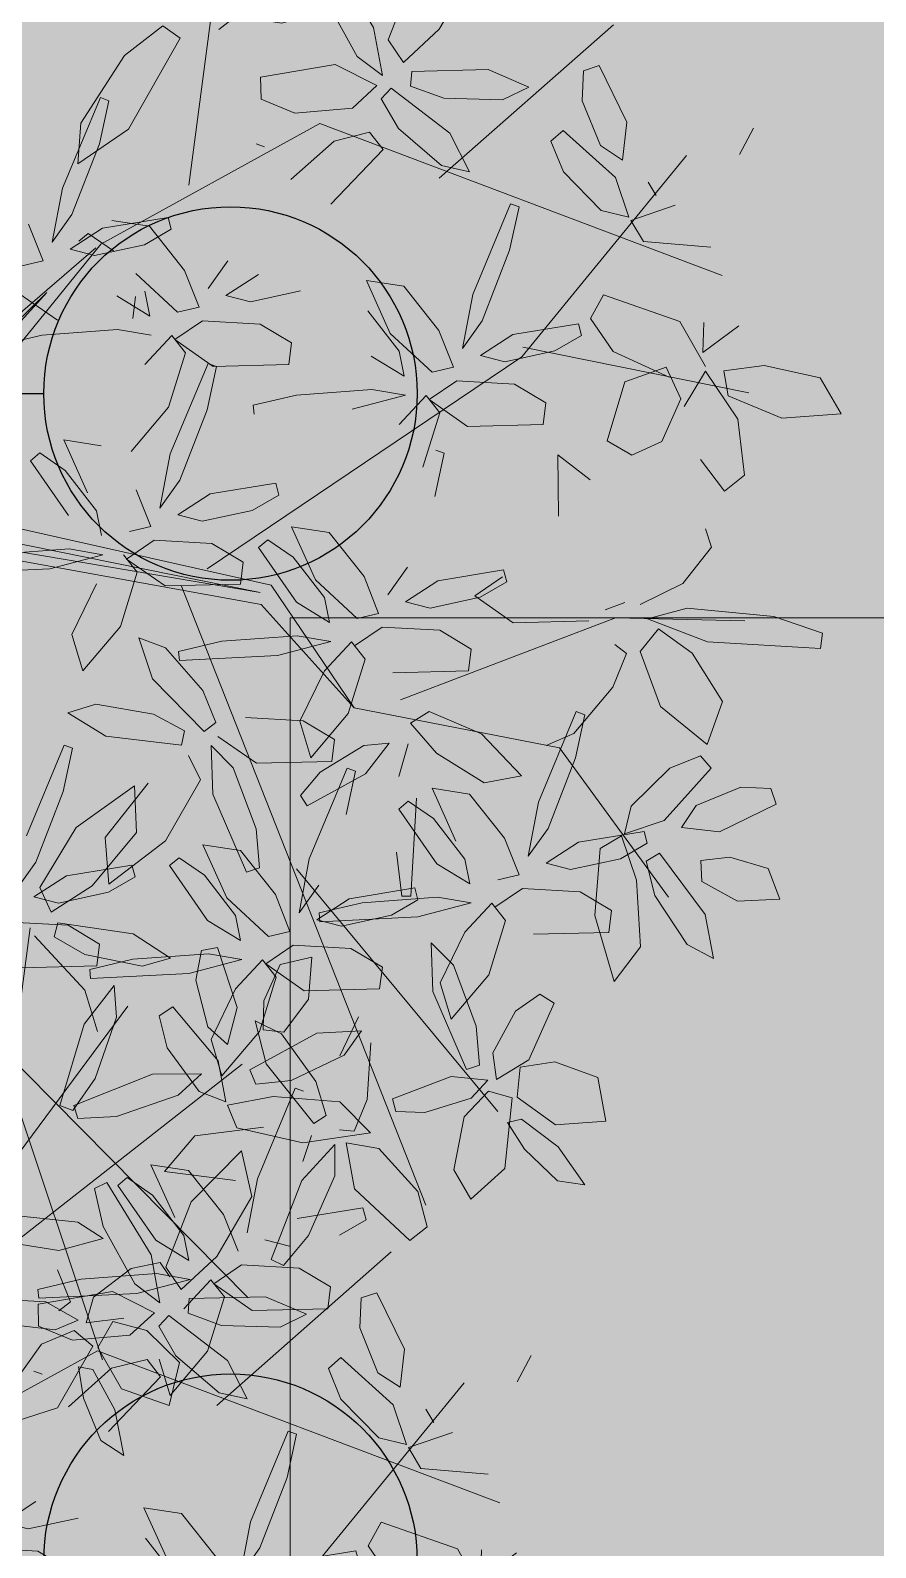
# Model space of a CAD drawing. Header units: metres. Extents: x 349703 to 349913, y 9282546 to 9282694.
# Drawn here: x 349718.624 to 349719.62, y 9282659.993 to 9282661.78 of the extents above; entities that cross this region are included whole.
import ezdxf

# ---------------------------------------------------------------- set-up
doc = ezdxf.new("R2010")
doc.units = ezdxf.units.M
doc.header["$LTSCALE"] = 0.25
for name, color, linetype, lineweight in [('AREA-VERDE', 3, 'CONTINUOUS', 9), ('ARQ-FONDO', 253, 'CONTINUOUS', 9), ('LLORAD-SIMB', 1, 'CONTINUOUS', 25)]:
    doc.layers.add(name, color=color, linetype=linetype, lineweight=lineweight)

# ---------------------------------------------------------------- blocks, each defined once
blk = doc.blocks.new('ARR2')
at = {"layer": 'ARQ-FONDO', "lineweight": 5}
for p, q in [((2741.706, 1215.8322), (2741.805, 1215.9032)), ((2741.805, 1215.9032), (2741.8089, 1215.8235)), ((2741.644, 1215.7301), (2741.706, 1215.8322)), ((2741.8089, 1215.8235), (2741.7329, 1215.7331)), ((2741.7329, 1215.7331), (2741.6633, 1215.6879)), ((2741.6633, 1215.6879), (2741.644, 1215.7301)), ((2741.5187, 1214.8365), (2741.6275, 1215.6613)), ((2741.6744, 1215.6702), (2741.6684, 1215.6459)), ((2741.8031, 1215.6512), (2741.6744, 1215.6702)), ((2741.7204, 1215.5555), (2741.635, 1215.648)), ((2741.6684, 1215.6459), (2741.7206, 1215.6158)), ((2741.8666, 1215.6098), (2741.8031, 1215.6512)), ((2741.9465, 1215.6279), (2741.9192, 1215.6226)), ((2741.9801, 1215.5259), (2741.9465, 1215.6279)), ((2741.7206, 1215.6158), (2741.8185, 1215.596)), ((2741.8185, 1215.596), (2741.8666, 1215.6098)), ((2741.9192, 1215.6226), (2741.9098, 1215.5724)), ((2742.1076, 1215.6116), (2742.0536, 1215.5992)), ((2742.1014, 1215.5397), (2742.1076, 1215.6116)), ((2742.0536, 1215.5992), (2742.0253, 1215.5373)), ((2741.7421, 1215.4851), (2741.7204, 1215.5555)), ((2741.9098, 1215.5724), (2741.9299, 1215.4927)), ((2741.5662, 1215.2212), (2741.7939, 1215.5281)), ((2741.8706, 1215.5269), (2741.8474, 1215.5116)), ((2741.9477, 1215.4352), (2741.8706, 1215.5269)), ((2741.9639, 1215.4629), (2741.9801, 1215.5259)), ((2742.0253, 1215.5373), (2742.0242, 1215.4876)), ((2742.0597, 1215.4839), (2742.1014, 1215.5397)), ((2741.8474, 1215.5116), (2741.8611, 1215.4569)), ((2741.9299, 1215.4927), (2741.9639, 1215.4629)), ((2742.1159, 1215.4822), (2742.0017, 1215.4196)), ((2742.0242, 1215.4876), (2742.0597, 1215.4839)), ((2742.1921, 1215.4858), (2742.1159, 1215.4822)), ((2742.1624, 1215.4446), (2742.1921, 1215.4858)), ((2741.8611, 1215.4569), (2741.9156, 1215.3829)), ((2741.5703, 1215.1013), (2741.9884, 1215.4291)), ((2741.9608, 1215.3649), (2741.9477, 1215.4352)), ((2742.0722, 1215.4015), (2742.1624, 1215.4446)), ((2742.0017, 1215.4196), (2742.012, 1215.3953)), ((2742.012, 1215.3953), (2742.0722, 1215.4015)), ((2741.9156, 1215.3829), (2741.9608, 1215.3649)), ((2742.0417, 1215.3743), (2741.9636, 1215.3592)), ((2742.1552, 1215.365), (2742.0417, 1215.3743)), ((2741.9636, 1215.3592), (2741.9797, 1215.3208)), ((2742.2075, 1215.3125), (2742.1552, 1215.365)), ((2741.9797, 1215.3208), (2742.0919, 1215.2954)), ((2742.0919, 1215.2954), (2742.2075, 1215.3125)), ((2741.902, 1215.195), (2741.9874, 1215.2819)), ((2741.9874, 1215.2819), (2742.0049, 1215.204)), ((2741.7583, 1215.2279), (2741.7373, 1215.2173)), ((2741.7373, 1215.2173), (2741.7521, 1215.1527)), ((2741.8337, 1215.1046), (2741.7583, 1215.2279)), ((2741.8584, 1215.0838), (2741.902, 1215.195)), ((2742.0049, 1215.204), (2741.9455, 1215.1019)), ((2741.6063, 1215.1709), (2741.7088, 1215.1601)), ((2741.7088, 1215.1601), (2741.7519, 1215.1323)), ((2741.7521, 1215.1527), (2741.8057, 1215.0554)), ((2741.6766, 1215.1121), (2741.544, 1215.1331)), ((2741.7519, 1215.1323), (2741.6766, 1215.1121)), ((2741.4748, 1215.1076), (2741.4091, 1215.057)), ((2741.4162, 1214.9316), (2741.5043, 1215.0867)), ((2741.5043, 1215.0867), (2741.4748, 1215.1076)), ((2741.8486, 1215.0229), (2741.8337, 1215.1046)), ((2741.9455, 1215.1019), (2741.8846, 1215.0455)), ((2741.9454, 1214.8481), (2742.2422, 1215.1094)), ((2741.8846, 1215.0455), (2741.8584, 1215.0838)), ((2741.4091, 1215.057), (2741.3349, 1214.9418)), ((2741.768, 1215.0419), (2741.641, 1215.0204)), ((2741.8393, 1215.006), (2741.768, 1215.0419)), ((2741.8057, 1215.0554), (2741.8486, 1215.0229)), ((2742.0286, 1215.0333), (2741.8986, 1215.03)), ((2742.0983, 1215.0034), (2742.0286, 1215.0333)), ((2742.2178, 1215.04), (2742.1915, 1215.0311)), ((2742.2652, 1214.9437), (2742.2178, 1215.04)), ((2741.641, 1215.0204), (2741.6419, 1214.9829)), ((2741.8986, 1215.03), (2741.8968, 1215.005)), ((2742.1915, 1215.0311), (2742.1891, 1214.98)), ((2741.3037, 1214.8311), (2741.3682, 1214.9854)), ((2741.3682, 1214.9854), (2741.3825, 1214.9802)), ((2741.6419, 1214.9829), (2741.6994, 1214.959)), ((2741.7975, 1214.9675), (2741.8393, 1215.006)), ((2741.8636, 1215.0014), (2741.8465, 1214.9832)), ((2741.8465, 1214.9832), (2741.8759, 1214.9326)), ((2741.9635, 1214.9248), (2741.8636, 1215.0014)), ((2741.8968, 1215.005), (2741.9534, 1214.9843)), ((2741.9534, 1214.9843), (2742.0533, 1214.9815)), ((2742.0533, 1214.9815), (2742.0983, 1215.0034)), ((2741.3825, 1214.9802), (2741.3665, 1214.9065)), ((2741.6994, 1214.959), (2741.7975, 1214.9675)), ((2742.1891, 1214.98), (2742.22, 1214.9038)), ((2741.3349, 1214.9418), (2741.3299, 1214.8724)), ((2741.3299, 1214.8724), (2741.4162, 1214.9316)), ((2741.3693, 1214.7358), (2741.7422, 1214.9411)), ((2741.7422, 1214.9411), (2742.4277, 1214.6823)), ((2741.8759, 1214.9326), (2741.9493, 1214.8697)), ((2742.1566, 1214.9296), (2742.1357, 1214.9112)), ((2742.2457, 1214.8494), (2742.1566, 1214.9296)), ((2742.2579, 1214.879), (2742.2652, 1214.9437)), ((2742.457, 1214.8885), (2742.4807, 1214.9334)), ((2741.3665, 1214.9065), (2741.3199, 1214.7864)), ((2741.6338, 1214.9067), (2741.6481, 1214.9014)), ((2741.7663, 1214.9113), (2741.6928, 1214.8459)), ((2741.8267, 1214.9266), (2741.7663, 1214.9113)), ((2741.8498, 1214.897), (2741.8267, 1214.9266)), ((2741.997, 1214.8592), (2741.9635, 1214.9248)), ((2742.1357, 1214.9112), (2742.1569, 1214.8589)), ((2742.22, 1214.9038), (2742.2579, 1214.879)), ((2741.7609, 1214.8039), (2741.8498, 1214.897)), ((2742.0863, 1214.5442), (2742.3668, 1214.8866)), ((2741.9493, 1214.8697), (2741.997, 1214.8592)), ((2742.1569, 1214.8589), (2742.2212, 1214.7932)), ((2741.2863, 1214.739), (2741.3037, 1214.8311)), ((2742.2684, 1214.7816), (2742.2457, 1214.8494)), ((2742.3013, 1214.8415), (2742.3149, 1214.8188)), ((2742.0026, 1214.6501), (2742.0671, 1214.8044)), ((2742.0671, 1214.8044), (2742.0814, 1214.7992)), ((2742.3472, 1214.8022), (2742.272, 1214.7764)), ((2741.3199, 1214.7864), (2741.2863, 1214.739)), ((2741.3718, 1214.7631), (2741.4836, 1214.7814)), ((2741.388, 1214.7761), (2741.4519, 1214.7663)), ((2741.4836, 1214.7814), (2741.4889, 1214.7612)), ((2742.0814, 1214.7992), (2742.0654, 1214.7255)), ((2742.2212, 1214.7932), (2742.2684, 1214.7816)), ((2742.272, 1214.7764), (2742.2932, 1214.7405)), ((2741.246, 1214.7701), (2741.2708, 1214.7075)), ((2741.3166, 1214.7272), (2741.3718, 1214.7631)), ((2741.3315, 1214.7407), (2741.3475, 1214.7541)), ((2741.3475, 1214.7541), (2741.3907, 1214.7245)), ((2741.4889, 1214.7612), (2741.4436, 1214.735)), ((2741.4519, 1214.7663), (2741.5116, 1214.6913)), ((2740.9352, 1214.3642), (2741.3605, 1214.7299)), ((2741.0145, 1214.2999), (2741.3693, 1214.7358)), ((2741.3584, 1214.7165), (2741.3166, 1214.7272)), ((2741.4436, 1214.735), (2741.3584, 1214.7165)), ((2742.0654, 1214.7255), (2742.0188, 1214.6054)), ((2742.2932, 1214.7405), (2742.4079, 1214.731)), ((2741.2708, 1214.7075), (2741.2343, 1214.699)), ((2741.5855, 1214.7076), (2741.552, 1214.6603)), ((2741.4999, 1214.6202), (2741.4287, 1214.686)), ((2741.5116, 1214.6913), (2741.5364, 1214.6287)), ((2741.5822, 1214.6484), (2741.6374, 1214.6843)), ((2741.8213, 1214.6739), (2741.8852, 1214.6641)), ((2741.862, 1214.5838), (2741.8213, 1214.6739)), ((2741.2773, 1214.6535), (2740.9696, 1214.317)), ((2740.9715, 1214.3555), (2741.2773, 1214.6535)), ((2741.2296, 1214.6521), (2741.295, 1214.6064)), ((2741.4523, 1214.6132), (2741.3962, 1214.6476)), ((2741.4237, 1214.6095), (2741.4282, 1214.6467)), ((2741.444, 1214.6556), (2741.4523, 1214.6132)), ((2741.6241, 1214.6378), (2741.5822, 1214.6484)), ((2741.7092, 1214.6562), (2741.6241, 1214.6378)), ((2741.8852, 1214.6641), (2741.9449, 1214.5891)), ((2741.9852, 1214.558), (2742.0026, 1214.6501)), ((2742.2254, 1214.6493), (2742.2034, 1214.6091)), ((2742.3553, 1214.6039), (2742.2254, 1214.6493)), ((2741.5364, 1214.6287), (2741.4999, 1214.6202)), ((2741.8239, 1214.6223), (2741.8772, 1214.5534)), ((2741.5421, 1214.6055), (2741.4952, 1214.5734)), ((2741.6404, 1214.5999), (2741.5421, 1214.6055)), ((2741.6938, 1214.568), (2741.6404, 1214.5999)), ((2742.0188, 1214.6054), (2741.9852, 1214.558)), ((2742.0707, 1214.5821), (2742.1825, 1214.6004)), ((2742.1825, 1214.6004), (2742.1877, 1214.5802)), ((2742.2034, 1214.6091), (2742.2417, 1214.5529)), ((2742.3991, 1214.5276), (2742.3553, 1214.6039)), ((2742.3961, 1214.6022), (2742.3945, 1214.5515)), ((2742.3945, 1214.5515), (2742.4557, 1214.597)), ((2741.1956, 1214.5639), (2741.269, 1214.5811)), ((2741.269, 1214.5811), (2741.3974, 1214.5907)), ((2741.3974, 1214.5907), (2741.4546, 1214.5808)), ((2741.444, 1214.531), (2741.4898, 1214.5803)), ((2741.4898, 1214.5803), (2741.5132, 1214.551)), ((2741.4952, 1214.5734), (2741.5606, 1214.5276)), ((2741.6893, 1214.5307), (2741.6938, 1214.568)), ((2741.9332, 1214.518), (2741.862, 1214.5838)), ((2741.9449, 1214.5891), (2741.9697, 1214.5265)), ((2742.0155, 1214.5462), (2742.0707, 1214.5821)), ((2742.1877, 1214.5802), (2742.1424, 1214.554)), ((2741.5132, 1214.551), (2741.4844, 1214.4585)), ((2741.5502, 1214.183), (2742.0863, 1214.5442)), ((2741.8856, 1214.511), (2741.8295, 1214.5454)), ((2741.8772, 1214.5534), (2741.8856, 1214.511)), ((2742.0573, 1214.5355), (2742.0155, 1214.5462)), ((2742.1424, 1214.554), (2742.0573, 1214.5355)), ((2742.088, 1214.5607), (2742.4728, 1214.4827)), ((2742.2417, 1214.5529), (2742.3371, 1214.5093)), ((2741.4872, 1214.3786), (2741.5517, 1214.5329)), ((2741.566, 1214.5277), (2741.55, 1214.454)), ((2741.5517, 1214.5329), (2741.566, 1214.5277)), ((2741.5606, 1214.5276), (2741.6893, 1214.5307)), ((2741.9697, 1214.5265), (2741.9332, 1214.518)), ((2742.3322, 1214.5263), (2742.2618, 1214.5016)), ((2742.3572, 1214.4723), (2742.3322, 1214.5263)), ((2742.3988, 1214.5195), (2742.3627, 1214.4594)), ((2742.4542, 1214.4377), (2742.3988, 1214.5195)), ((2742.4991, 1214.5291), (2742.4303, 1214.5202)), ((2742.4303, 1214.5202), (2742.4377, 1214.4774)), ((2742.5941, 1214.5084), (2742.4991, 1214.5291)), ((2741.9754, 1214.5032), (2741.9284, 1214.4711)), ((2742.0736, 1214.4977), (2741.9754, 1214.5032)), ((2742.1271, 1214.4658), (2742.0736, 1214.4977)), ((2742.2618, 1214.5016), (2742.2315, 1214.4009)), ((2742.6301, 1214.4471), (2742.5941, 1214.5084)), ((2741.6288, 1214.4617), (2741.7022, 1214.4789)), ((2741.7022, 1214.4789), (2741.8307, 1214.4885)), ((2741.8879, 1214.4786), (2741.7973, 1214.4547)), ((2741.8307, 1214.4885), (2741.8879, 1214.4786)), ((2741.8772, 1214.4288), (2741.9231, 1214.4781)), ((2741.9231, 1214.4781), (2741.9465, 1214.4488)), ((2741.9284, 1214.4711), (2741.9939, 1214.4254)), ((2742.1226, 1214.4285), (2742.1271, 1214.4658)), ((2742.3248, 1214.3999), (2742.3572, 1214.4723)), ((2742.4377, 1214.4774), (2742.529, 1214.4396)), ((2741.4844, 1214.4585), (2741.4206, 1214.383)), ((2741.55, 1214.454), (2741.5034, 1214.3339)), ((2741.6303, 1214.4465), (2741.6288, 1214.4617)), ((2741.9465, 1214.4488), (2741.9177, 1214.3562)), ((2742.529, 1214.4396), (2742.6301, 1214.4471)), ((2741.9939, 1214.4254), (2742.1226, 1214.4285)), ((2742.4652, 1214.3423), (2742.4542, 1214.4377)), ((2741.3059, 1214.4024), (2741.3698, 1214.3926)), ((2741.3465, 1214.3123), (2741.3059, 1214.4024)), ((2742.2315, 1214.4009), (2742.2736, 1214.3766)), ((2742.2736, 1214.3766), (2742.3248, 1214.3999)), ((2741.2494, 1214.3669), (2741.2654, 1214.3803)), ((2741.3141, 1214.2738), (2741.2494, 1214.3669)), ((2741.2654, 1214.3803), (2741.3085, 1214.3507)), ((2741.4698, 1214.2865), (2741.4872, 1214.3786)), ((2741.9541, 1214.3798), (2741.9381, 1214.3062)), ((2741.9397, 1214.3851), (2741.9541, 1214.3798)), ((2742.1474, 1214.3773), (2742.1484, 1214.2727)), ((2742.2023, 1214.3344), (2742.1474, 1214.3773)), ((2742.3904, 1214.3691), (2742.4313, 1214.3153)), ((2741.3085, 1214.3507), (2741.3618, 1214.2818)), ((2742.4313, 1214.3153), (2742.4652, 1214.3423)), ((2741.4295, 1214.3176), (2741.4543, 1214.255)), ((2741.5034, 1214.3339), (2741.4698, 1214.2865)), ((2741.5001, 1214.2747), (2741.5552, 1214.3106)), ((2741.5552, 1214.3106), (2741.6671, 1214.3289)), ((2741.6671, 1214.3289), (2741.6723, 1214.3087)), ((2741.0145, 1214.2999), (2741.6594, 1214.1552)), ((2741.6723, 1214.3087), (2741.627, 1214.2825)), ((2740.9784, 1214.277), (2741.6403, 1214.1425)), ((2741.3618, 1214.2818), (2741.3702, 1214.2395)), ((2741.5419, 1214.264), (2741.5001, 1214.2747)), ((2741.627, 1214.2825), (2741.5419, 1214.264)), ((2741.6403, 1214.1425), (2740.9849, 1214.2535)), ((2740.9909, 1214.2402), (2741.6422, 1214.1223)), ((2741.4543, 1214.255), (2741.4177, 1214.2465)), ((2741.6375, 1214.2191), (2741.6534, 1214.2325)), ((2741.6534, 1214.2325), (2741.6966, 1214.2029)), ((2741.6939, 1214.2545), (2741.7579, 1214.2447)), ((2741.7346, 1214.1645), (2741.6939, 1214.2545)), ((2741.7579, 1214.2447), (2741.8176, 1214.1698)), ((2742.3988, 1214.2512), (2742.4094, 1214.2196)), ((2741.1868, 1214.2074), (2741.3153, 1214.217)), ((2741.3725, 1214.2071), (2741.2819, 1214.1832)), ((2741.3153, 1214.217), (2741.3725, 1214.2071)), ((2741.4077, 1214.2066), (2741.4311, 1214.1773)), ((2741.4599, 1214.2317), (2741.413, 1214.1996)), ((2741.5582, 1214.2261), (2741.4599, 1214.2317)), ((2741.6117, 1214.1942), (2741.5582, 1214.2261)), ((2741.7021, 1214.126), (2741.6375, 1214.2191)), ((2742.4094, 1214.2196), (2742.3603, 1214.1579)), ((2741.2819, 1214.1832), (2741.1149, 1214.1749)), ((2741.413, 1214.1996), (2741.4785, 1214.1539)), ((2741.6072, 1214.157), (2741.6117, 1214.1942)), ((2741.6966, 1214.2029), (2741.7499, 1214.134)), ((2741.8915, 1214.1861), (2741.8579, 1214.1387)), ((2741.9433, 1214.1627), (2742.0552, 1214.1811)), ((2742.0552, 1214.1811), (2742.0604, 1214.1609)), ((2741.3198, 1214.0712), (2741.3618, 1214.1573)), ((2741.4311, 1214.1773), (2741.4023, 1214.0847)), ((2741.4785, 1214.1539), (2741.6072, 1214.157)), ((2741.6594, 1214.1552), (2741.8003, 1213.9461)), ((2741.8058, 1214.0986), (2741.7346, 1214.1645)), ((2741.8176, 1214.1698), (2741.8423, 1214.1071)), ((2741.8881, 1214.1269), (2741.9433, 1214.1627)), ((2742.0531, 1214.1691), (2742.0062, 1214.137)), ((2742.0604, 1214.1609), (2742.0151, 1214.1346)), ((2742.3603, 1214.1579), (2742.2877, 1214.1225)), ((2741.5062, 1214.1534), (2741.9224, 1213.0996)), ((2741.7499, 1214.134), (2741.7583, 1214.0916)), ((2742.0151, 1214.1346), (2741.93, 1214.1162)), ((2742.0062, 1214.137), (2742.0717, 1214.0912)), ((2741.6422, 1214.1223), (2741.8003, 1213.9461)), ((2741.7583, 1214.0916), (2741.7021, 1214.126)), ((2741.8423, 1214.1071), (2741.8058, 1214.0986)), ((2741.93, 1214.1162), (2741.8881, 1214.1269)), ((2742.2281, 1214.113), (2742.2618, 1214.1258)), ((2742.3676, 1214.116), (2742.3003, 1214.0979)), ((2742.5152, 1214.1017), (2742.3676, 1214.116)), ((2741.4023, 1214.0847), (2741.3385, 1214.0092)), ((2741.848, 1214.0839), (2741.8011, 1214.0518)), ((2741.9463, 1214.0783), (2741.848, 1214.0839)), ((2741.8793, 1213.96), (2742.2455, 1214.0994)), ((2741.9998, 1214.0464), (2741.9463, 1214.0783)), ((2742.0717, 1214.0912), (2742.2004, 1214.0943)), ((2742.2455, 1214.0994), (2742.4659, 1214.0946)), ((2742.319, 1214.0806), (2742.288, 1214.042)), ((2742.3003, 1214.0979), (2742.4025, 1214.0584)), ((2742.3766, 1214.0395), (2742.319, 1214.0806)), ((2742.5982, 1214.0733), (2742.5152, 1214.1017)), ((2741.3385, 1214.0092), (2741.3198, 1214.0712)), ((2741.4336, 1214.0656), (2741.4573, 1213.9959)), ((2741.4793, 1214.0484), (2741.4336, 1214.0656)), ((2741.5015, 1214.0423), (2741.5749, 1214.0596)), ((2741.5749, 1214.0596), (2741.7034, 1214.0691)), ((2741.7606, 1214.0592), (2741.67, 1214.0353)), ((2741.7034, 1214.0691), (2741.7606, 1214.0592)), ((2741.7499, 1214.0095), (2741.7958, 1214.0588)), ((2741.7958, 1214.0588), (2741.8191, 1214.0294)), ((2742.2444, 1214.0542), (2742.2642, 1214.0389)), ((2742.4025, 1214.0584), (2742.5948, 1214.0471)), ((2742.5948, 1214.0471), (2742.5982, 1214.0733)), ((2741.5429, 1213.9756), (2741.4793, 1214.0484)), ((2741.503, 1214.0271), (2741.5015, 1214.0423)), ((2741.67, 1214.0353), (2741.503, 1214.0271)), ((2741.8191, 1214.0294), (2741.7904, 1213.9369)), ((2741.9953, 1214.0092), (2741.9998, 1214.0464)), ((2742.2642, 1214.0389), (2742.2411, 1213.9814)), ((2742.288, 1214.042), (2742.3223, 1213.9488)), ((2742.428, 1213.957), (2742.3766, 1214.0395)), ((2741.7079, 1213.9233), (2741.7499, 1214.0095)), ((2741.8666, 1214.006), (2741.9953, 1214.0092)), ((2741.4573, 1213.9959), (2741.5452, 1213.9058)), ((2741.5648, 1213.9214), (2741.5429, 1213.9756)), ((2742.2411, 1213.9814), (2742.1749, 1213.9023)), ((2741.3603, 1213.9527), (2741.3126, 1213.9375)), ((2741.4588, 1213.9356), (2741.3603, 1213.9527)), ((2742.3223, 1213.9488), (2742.4021, 1213.884)), ((2742.4021, 1213.884), (2742.428, 1213.957)), ((2741.3126, 1213.9375), (2741.3773, 1213.8979)), ((2741.5118, 1213.9069), (2741.4588, 1213.9356)), ((2741.7138, 1213.9242), (2741.6155, 1213.9298)), ((2741.7265, 1213.8614), (2741.7079, 1213.9233)), ((2741.7673, 1213.8923), (2741.7138, 1213.9242)), ((2741.7904, 1213.9369), (2741.7265, 1213.8614)), ((2741.8003, 1213.9461), (2742.1503, 1213.8779)), ((2741.8967, 1213.9201), (2741.9283, 1213.9402)), ((2741.9283, 1213.9402), (2742.0173, 1213.9018)), ((2742.1146, 1213.7855), (2742.179, 1213.9399)), ((2742.1934, 1213.9346), (2742.1774, 1213.861)), ((2742.179, 1213.9399), (2742.1934, 1213.9346)), ((2741.3773, 1213.8979), (2741.5065, 1213.8825)), ((2741.5065, 1213.8825), (2741.5118, 1213.9069)), ((2741.5452, 1213.9058), (2741.5648, 1213.9214)), ((2741.5686, 1213.8977), (2741.634, 1213.8519)), ((2741.9409, 1213.8692), (2741.8967, 1213.9201)), ((2742.0173, 1213.9018), (2742.0857, 1213.8304)), ((2742.1749, 1213.9023), (2742.1278, 1213.8821)), ((2741.2422, 1213.7283), (2741.3067, 1213.8826)), ((2741.321, 1213.8774), (2741.305, 1213.8037)), ((2741.3067, 1213.8826), (2741.321, 1213.8774)), ((2741.557, 1213.8823), (2741.56, 1213.7993)), ((2741.5947, 1213.8441), (2741.557, 1213.8823)), ((2741.7429, 1213.8367), (2741.817, 1213.8824)), ((2741.7628, 1213.8551), (2741.7673, 1213.8923)), ((2741.817, 1213.8824), (2741.86, 1213.8862)), ((2741.86, 1213.8862), (2741.8199, 1213.834)), ((2741.8766, 1213.8293), (2741.8925, 1213.8851)), ((2742.1503, 1213.8779), (2742.336, 1213.6237)), ((2741.5181, 1213.8651), (2741.5386, 1213.8235)), ((2741.634, 1213.8519), (2741.7628, 1213.8551)), ((2742.0221, 1213.8184), (2741.9409, 1213.8692)), ((2742.1774, 1213.861), (2742.1308, 1213.7408)), ((2742.3906, 1213.8645), (2742.3383, 1213.8433)), ((2742.4089, 1213.8437), (2742.3906, 1213.8645)), ((2741.5386, 1213.8235), (2741.4794, 1213.7197)), ((2741.6338, 1213.7401), (2741.5947, 1213.8441)), ((2741.7089, 1213.7968), (2741.7429, 1213.8367)), ((2741.8199, 1213.834), (2741.7205, 1213.7795)), ((2741.7241, 1213.6891), (2741.7885, 1213.8435)), ((2741.8029, 1213.8382), (2741.7869, 1213.7646)), ((2741.7885, 1213.8435), (2741.8029, 1213.8382)), ((2742.0857, 1213.8304), (2742.0221, 1213.8184)), ((2742.3383, 1213.8433), (2742.2725, 1213.7791)), ((2742.3288, 1213.7546), (2742.4089, 1213.8437)), ((2741.305, 1213.8037), (2741.2584, 1213.6836)), ((2741.3763, 1213.7255), (2741.4497, 1213.818)), ((2741.56, 1213.7993), (2741.6169, 1213.6665)), ((2741.7205, 1213.7795), (2741.7089, 1213.7968)), ((2741.9067, 1213.7925), (2741.8973, 1213.6255)), ((2741.9332, 1213.8093), (2741.9972, 1213.7995)), ((2741.9739, 1213.7192), (2741.9332, 1213.8093)), ((2741.9972, 1213.7995), (2742.0569, 1213.7245)), ((2742.4594, 1213.8111), (2742.3832, 1213.7802)), ((2742.5104, 1213.8088), (2742.4594, 1213.8111)), ((2742.5194, 1213.7825), (2742.5104, 1213.8088)), ((2741.8768, 1213.7739), (2741.8927, 1213.7873)), ((2741.9414, 1213.6808), (2741.8768, 1213.7739)), ((2741.8927, 1213.7873), (2741.9359, 1213.7577)), ((2742.0972, 1213.6935), (2742.1146, 1213.7855)), ((2742.2725, 1213.7791), (2742.261, 1213.7318)), ((2742.3832, 1213.7802), (2742.3584, 1213.7424)), ((2742.4231, 1213.7351), (2742.5194, 1213.7825)), ((2741.9359, 1213.7577), (2741.9892, 1213.6888)), ((2742.1308, 1213.7408), (2742.0972, 1213.6935)), ((2742.261, 1213.7318), (2742.3288, 1213.7546)), ((2742.3584, 1213.7424), (2742.4231, 1213.7351)), ((2741.3824, 1213.6459), (2741.3763, 1213.7255)), ((2741.4794, 1213.7197), (2741.3824, 1213.6459)), ((2741.6393, 1213.674), (2741.6338, 1213.7401)), ((2742.0569, 1213.7245), (2742.0816, 1213.6619)), ((2742.1274, 1213.6816), (2742.1826, 1213.7175)), ((2742.1826, 1213.7175), (2742.2945, 1213.7358)), ((2742.2558, 1213.7282), (2742.2199, 1213.707)), ((2742.2997, 1213.7157), (2742.2544, 1213.6894)), ((2742.2816, 1213.653), (2742.2558, 1213.7282)), ((2742.2945, 1213.7358), (2742.2997, 1213.7157)), ((2741.4862, 1213.6775), (2741.5022, 1213.6909)), ((2741.5022, 1213.6909), (2741.5454, 1213.6613)), ((2741.5427, 1213.713), (2741.6067, 1213.7031)), ((2741.5834, 1213.6229), (2741.5427, 1213.713)), ((2741.6067, 1213.7031), (2741.6664, 1213.6282)), ((2741.7067, 1213.5971), (2741.7241, 1213.6891)), ((2741.882, 1213.6257), (2741.8726, 1213.7005)), ((2742.2544, 1213.6894), (2742.1693, 1213.671)), ((2742.2199, 1213.707), (2742.2103, 1213.5924)), ((2742.3208, 1213.6989), (2742.2982, 1213.6853)), ((2742.3986, 1213.5945), (2742.3208, 1213.6989)), ((2742.4407, 1213.6918), (2742.3913, 1213.6861)), ((2742.5059, 1213.6724), (2742.4407, 1213.6918)), ((2741.2584, 1213.6836), (2741.2248, 1213.6363)), ((2741.3103, 1213.6603), (2741.4221, 1213.6786)), ((2741.4221, 1213.6786), (2741.4273, 1213.6584)), ((2741.5509, 1213.5844), (2741.4862, 1213.6775)), ((2741.6169, 1213.6665), (2741.6393, 1213.674)), ((2741.7026, 1213.6723), (2742.0451, 1213.2589)), ((2741.9976, 1213.6464), (2741.9414, 1213.6808)), ((2741.9892, 1213.6888), (2741.9976, 1213.6464)), ((2742.1693, 1213.671), (2742.1274, 1213.6816)), ((2742.2982, 1213.6853), (2742.3127, 1213.6266)), ((2742.3913, 1213.6861), (2742.3926, 1213.6504)), ((2742.5257, 1213.6207), (2742.5059, 1213.6724)), ((2741.2551, 1213.6244), (2741.3103, 1213.6603)), ((2741.4273, 1213.6584), (2741.382, 1213.6322)), ((2741.5454, 1213.6613), (2741.5987, 1213.5924)), ((2741.7402, 1213.6445), (2741.7067, 1213.5971)), ((2741.7921, 1213.6211), (2741.904, 1213.6395)), ((2741.904, 1213.6395), (2741.9092, 1213.6193)), ((2742.0873, 1213.6387), (2742.0404, 1213.6066)), ((2742.0816, 1213.6619), (2742.0451, 1213.6534)), ((2742.1856, 1213.6331), (2742.0873, 1213.6387)), ((2742.2881, 1213.5393), (2742.2816, 1213.653)), ((2742.3926, 1213.6504), (2742.4536, 1213.6169)), ((2740.9374, 1213.632), (2741.6198, 1212.9417)), ((2741.2969, 1213.6137), (2741.2551, 1213.6244)), ((2741.382, 1213.6322), (2741.2969, 1213.6137)), ((2741.6546, 1213.5571), (2741.5834, 1213.6229)), ((2741.6664, 1213.6282), (2741.6911, 1213.5655)), ((2741.7369, 1213.5853), (2741.7921, 1213.6211)), ((2741.7408, 1213.5971), (2741.8142, 1213.6143)), ((2741.8142, 1213.6143), (2741.9427, 1213.6239)), ((2741.9092, 1213.6193), (2741.8639, 1213.593)), ((2741.8973, 1213.6255), (2741.882, 1213.6257)), ((2741.9999, 1213.614), (2741.9093, 1213.5901)), ((2741.9427, 1213.6239), (2741.9999, 1213.614)), ((2741.9892, 1213.5642), (2742.0351, 1213.6136)), ((2742.0351, 1213.6136), (2742.0584, 1213.5842)), ((2742.2391, 1213.6012), (2742.1856, 1213.6331)), ((2742.3127, 1213.6266), (2742.3679, 1213.5432)), ((2742.4536, 1213.6169), (2742.5257, 1213.6207)), ((2741.5987, 1213.5924), (2741.607, 1213.55)), ((2741.7423, 1213.5819), (2741.7408, 1213.5971)), ((2741.9093, 1213.5901), (2741.7423, 1213.5819)), ((2741.8639, 1213.593), (2741.7788, 1213.5746)), ((2742.2103, 1213.5924), (2742.2433, 1213.4802)), ((2742.2346, 1213.5639), (2742.2391, 1213.6012)), ((2742.4128, 1213.5195), (2742.3986, 1213.5945)), ((2741.3132, 1213.5759), (2741.215, 1213.5814)), ((2741.3667, 1213.544), (2741.3132, 1213.5759)), ((2741.607, 1213.55), (2741.5509, 1213.5844)), ((2741.6911, 1213.5655), (2741.6546, 1213.5571)), ((2741.7788, 1213.5746), (2741.7369, 1213.5853)), ((2741.9472, 1213.4781), (2741.9892, 1213.5642)), ((2742.0584, 1213.5842), (2742.0297, 1213.4917)), ((2742.1058, 1213.5608), (2742.2346, 1213.5639)), ((2741.3622, 1213.5067), (2741.3667, 1213.544)), ((2741.6968, 1213.5423), (2741.6499, 1213.5102)), ((2741.7951, 1213.5367), (2741.6968, 1213.5423)), ((2741.8486, 1213.5048), (2741.7951, 1213.5367)), ((2741.9318, 1213.5462), (2741.9348, 1213.4632)), ((2741.9696, 1213.508), (2741.9318, 1213.5462)), ((2742.2433, 1213.4802), (2742.2881, 1213.5393)), ((2742.3679, 1213.5432), (2742.4128, 1213.5195)), ((2741.3503, 1213.5007), (2741.4237, 1213.518)), ((2741.4237, 1213.518), (2741.5522, 1213.5276)), ((2741.6094, 1213.5176), (2741.5188, 1213.4937)), ((2741.5522, 1213.5276), (2741.6094, 1213.5176)), ((2741.5987, 1213.4679), (2741.6446, 1213.5172)), ((2741.6446, 1213.5172), (2741.6679, 1213.4879)), ((2741.6499, 1213.5102), (2741.7153, 1213.4644)), ((2741.2335, 1213.5036), (2741.3622, 1213.5067)), ((2741.3517, 1213.4855), (2741.3503, 1213.5007)), ((2741.5188, 1213.4937), (2741.3517, 1213.4855)), ((2741.6679, 1213.4879), (2741.6391, 1213.3953)), ((2741.844, 1213.4676), (2741.8486, 1213.5048)), ((2742.0297, 1213.4917), (2741.9658, 1213.4162)), ((2742.0086, 1213.404), (2741.9696, 1213.508)), ((2741.3916, 1213.4732), (2741.3406, 1213.4076)), ((2741.396, 1213.4197), (2741.3916, 1213.4732)), ((2741.5567, 1213.3817), (2741.5987, 1213.4679)), ((2741.7153, 1213.4644), (2741.844, 1213.4676)), ((2741.9348, 1213.4632), (2741.9917, 1213.3304)), ((2741.9658, 1213.4162), (2741.9472, 1213.4781)), ((2742.1166, 1213.4588), (2742.0752, 1213.4296)), ((2742.1413, 1213.4433), (2742.1166, 1213.4588)), ((2742.0982, 1213.3471), (2742.1413, 1213.4433)), ((2741.3406, 1213.4076), (2741.2992, 1213.2692)), ((2741.3593, 1213.3148), (2741.396, 1213.4197)), ((2741.632, 1213.4135), (2741.6504, 1213.3399)), ((2741.6767, 1213.3909), (2741.632, 1213.4135)), ((2741.8081, 1213.4202), (2741.7762, 1213.3538)), ((2742.0752, 1213.4296), (2742.0366, 1213.3588)), ((2741.5753, 1213.3198), (2741.5567, 1213.3817)), ((2741.6391, 1213.3953), (2741.5753, 1213.3198)), ((2741.735, 1213.3098), (2741.6767, 1213.3909)), ((2742.0141, 1213.3379), (2742.0086, 1213.404)), ((2741.823, 1213.2793), (2741.8287, 1213.3759)), ((2742.0366, 1213.3588), (2742.0428, 1213.3136)), ((2741.6504, 1213.3399), (2741.7318, 1213.2384)), ((2741.9917, 1213.3304), (2742.0141, 1213.3379)), ((2742.0428, 1213.3136), (2742.0982, 1213.3471)), ((2742.0835, 1213.3346), (2742.0784, 1213.2833)), ((2742.1426, 1213.3436), (2742.0835, 1213.3346)), ((2742.2155, 1213.3166), (2742.1426, 1213.3436)), ((2741.2088, 1213.3241), (2741.3717, 1212.8358)), ((2741.3211, 1213.2606), (2741.3593, 1213.3148)), ((2741.4573, 1213.3225), (2741.3229, 1213.2693)), ((2741.5403, 1213.3232), (2741.4573, 1213.3225)), ((2741.501, 1213.2866), (2741.5403, 1213.3232)), ((2741.7527, 1213.2522), (2741.735, 1213.3098)), ((2741.9658, 1213.3187), (2741.8656, 1213.2806)), ((2742.0284, 1213.3123), (2741.9658, 1213.3187)), ((2741.9997, 1213.2816), (2742.0284, 1213.3123)), ((2742.2292, 1213.2425), (2742.2155, 1213.3166)), ((2741.396, 1213.2504), (2741.501, 1213.2866)), ((2741.6357, 1213.1444), (2741.7001, 1213.2988)), ((2741.7001, 1213.2988), (2741.7145, 1213.2935)), ((2741.8006, 1213.2254), (2741.823, 1213.2793)), ((2741.8656, 1213.2806), (2741.8714, 1213.2591)), ((2741.9212, 1213.2569), (2741.9997, 1213.2816)), ((2742.0296, 1213.2933), (2741.9882, 1213.2496)), ((2742.0698, 1213.282), (2742.0296, 1213.2933)), ((2742.0575, 1213.1617), (2742.0698, 1213.282)), ((2742.0784, 1213.2833), (2742.1438, 1213.2359)), ((2741.2992, 1213.2692), (2741.3211, 1213.2606)), ((2741.3229, 1213.2693), (2741.3298, 1213.2467)), ((2741.3298, 1213.2467), (2741.396, 1213.2504)), ((2741.7318, 1213.2384), (2741.7527, 1213.2522)), ((2741.8714, 1213.2591), (2741.9212, 1213.2569)), ((2741.5289, 1213.2177), (2741.6461, 1213.2322)), ((2741.7757, 1213.2279), (2741.8006, 1213.2254)), ((2741.9882, 1213.2496), (2741.9701, 1213.1593)), ((2742.0617, 1213.2399), (2742.0856, 1213.246)), ((2742.0909, 1213.1949), (2742.0617, 1213.2399)), ((2742.0856, 1213.246), (2742.148, 1213.1986)), ((2742.1438, 1213.2359), (2742.2292, 1213.2425)), ((2741.4775, 1213.1566), (2741.5289, 1213.2177)), ((2741.7677, 1213.2029), (2741.7117, 1213.1416)), ((2741.7279, 1213.2179), (2741.7133, 1213.1739)), ((2741.7678, 1213.1492), (2741.7677, 1213.2029)), ((2741.7868, 1213.2057), (2741.8014, 1213.1273)), ((2741.8427, 1213.1958), (2741.7868, 1213.2057)), ((2742.148, 1213.1986), (2742.1936, 1213.1338)), ((2741.9089, 1213.1229), (2741.8427, 1213.1958)), ((2742.1469, 1213.141), (2742.0909, 1213.1949)), ((2741.4543, 1213.1682), (2741.5183, 1213.1584)), ((2741.495, 1213.0781), (2741.4543, 1213.1682)), ((2741.5984, 1213.1413), (2741.4775, 1213.1566)), ((2741.5183, 1213.1584), (2741.578, 1213.0834)), ((2741.7228, 1213.0476), (2741.7678, 1213.1492)), ((2741.9701, 1213.1593), (2741.9995, 1213.1096)), ((2741.9995, 1213.1096), (2742.0575, 1213.1617)), ((2741.3979, 1213.1328), (2741.4138, 1213.1462)), ((2741.4625, 1213.0397), (2741.3979, 1213.1328)), ((2741.4138, 1213.1462), (2741.457, 1213.1166)), ((2741.6183, 1213.0524), (2741.6357, 1213.1444)), ((2741.7117, 1213.1416), (2741.6592, 1213.007)), ((2741.8014, 1213.1273), (2741.8954, 1213.0393)), ((2741.9247, 1213.0627), (2741.9089, 1213.1229)), ((2742.1936, 1213.1338), (2742.1469, 1213.141)), ((2741.457, 1213.1166), (2741.5103, 1213.0477)), ((2741.578, 1213.0834), (2741.6027, 1213.0208)), ((2741.7037, 1213.0764), (2741.8156, 1213.0947)), ((2741.8208, 1213.0745), (2741.7755, 1213.0483)), ((2741.8156, 1213.0947), (2741.8208, 1213.0745)), ((2741.5103, 1213.0477), (2741.5187, 1213.0053)), ((2741.6804, 1212.9966), (2741.7228, 1213.0476)), ((2741.8954, 1213.0393), (2741.9247, 1213.0627)), ((2741.5187, 1213.0053), (2741.4625, 1213.0397)), ((2741.6904, 1213.0298), (2741.6486, 1213.0405)), ((2741.4206, 1212.9917), (2741.3566, 1212.9426)), ((2741.4703, 1213.0015), (2741.4206, 1212.9917)), ((2741.4866, 1212.9773), (2741.4703, 1213.0015)), ((2741.6084, 1212.9976), (2741.5615, 1212.9655)), ((2741.7067, 1212.992), (2741.6084, 1212.9976)), ((2741.6592, 1213.007), (2741.6804, 1212.9966)), ((2741.7602, 1212.9601), (2741.7067, 1212.992)), ((2741.2619, 1212.956), (2741.3353, 1212.9732)), ((2741.3172, 1212.935), (2741.2954, 1212.9893)), ((2741.3353, 1212.9732), (2741.4638, 1212.9828)), ((2741.521, 1212.9729), (2741.4304, 1212.949)), ((2741.4638, 1212.9828), (2741.521, 1212.9729)), ((2741.5103, 1212.9231), (2741.5562, 1212.9724)), ((2741.5562, 1212.9724), (2741.5795, 1212.9431)), ((2741.2755, 1212.9348), (2741.1686, 1212.9408)), ((2741.2634, 1212.9408), (2741.2619, 1212.956)), ((2741.4304, 1212.949), (2741.2634, 1212.9408)), ((2741.3566, 1212.9426), (2741.3439, 1212.8989)), ((2741.5795, 1212.9431), (2741.5508, 1212.8505)), ((2741.5615, 1212.9655), (2741.627, 1212.9197)), ((2741.7557, 1212.9228), (2741.7602, 1212.9601)), ((2741.3302, 1212.9035), (2741.2755, 1212.9348)), ((2741.2977, 1212.9194), (2741.3172, 1212.935)), ((2741.627, 1212.9197), (2741.7557, 1212.9228)), ((2741.2097, 1212.8965), (2741.2914, 1212.8872)), ((2741.2914, 1212.8872), (2741.3302, 1212.9035)), ((2741.3439, 1212.8989), (2741.4081, 1212.9069)), ((2741.3896, 1212.9015), (2741.3641, 1212.8567)), ((2741.4472, 1212.8857), (2741.3896, 1212.9015)), ((2741.2679, 1212.8626), (2741.2147, 1212.7875)), ((2741.3235, 1212.8857), (2741.2679, 1212.8626)), ((2741.3556, 1212.859), (2741.3235, 1212.8857)), ((2741.5028, 1212.8314), (2741.4472, 1212.8857)), ((2741.2955, 1212.7542), (2741.3556, 1212.859)), ((2741.3641, 1212.8567), (2741.4045, 1212.7868)), ((2741.4869, 1212.7751), (2741.4683, 1212.837)), ((2741.5508, 1212.8505), (2741.4869, 1212.7751)), ((2741.3311, 1212.8239), (2741.3554, 1212.8197)), ((2741.3395, 1212.7709), (2741.3311, 1212.8239)), ((2741.3554, 1212.8197), (2741.3931, 1212.751)), ((2741.4852, 1212.7581), (2741.5028, 1212.8314)), ((2741.4045, 1212.7868), (2741.4852, 1212.7581)), ((2741.3688, 1212.6988), (2741.3395, 1212.7709)), ((2741.2213, 1212.7302), (2741.2955, 1212.7542)), ((2741.3931, 1212.751), (2741.4085, 1212.6733)), ((2741.4085, 1212.6733), (2741.3688, 1212.6988))]:
    blk.add_line(p, q, dxfattribs=at)

msp = doc.modelspace()

# ---------------------------------------------------------------- hatches: boundary and pattern name
at = {"layer": 'AREA-VERDE', "lineweight": 0, "true_color": 0xc4e4b2, "transparency": 33554687}
h = msp.add_hatch(color=3, dxfattribs=at)
h.dxf.hatch_style = 1
h.paths.add_polyline_path([(349745.5061, 9282662.0658), (349717.9307, 9282662.0658), (349717.9307, 9282656.5561), (349745.5061, 9282656.5561)])
h.paths.add_polyline_path([(349744.5061, 9282661.0658), (349744.5061, 9282657.5561), (349718.9307, 9282657.5561), (349718.9307, 9282661.0658)], flags=16)
at = {"layer": 'AREA-VERDE', "lineweight": 0, "true_color": 0xc4e4b2, "transparency": 33554610}
h = msp.add_hatch(color=3, dxfattribs=at)
h.dxf.hatch_style = 1
h.paths.add_polyline_path([(349744.5061, 9282661.0658), (349718.9307, 9282661.0658), (349718.9307, 9282657.5561), (349744.5061, 9282657.5561)])

# ---------------------------------------------------------------- linework, layer by layer
at = {"layer": 'ARQ-FONDO'}
msp.add_lwpolyline([(349718.9305, 9282661.0882), (349744.5061, 9282661.0911), (349744.5061, 9282657.5306), (349718.9305, 9282657.5277)], close=True, dxfattribs=at)
at = {"layer": 'LLORAD-SIMB'}
msp.add_line((349718.41, 9282661.3525), (349718.64, 9282661.3525), dxfattribs=at)
for centre in [(349718.86, 9282661.3525), (349718.86, 9282659.9775)]:
    msp.add_circle(centre, 0.22, dxfattribs=at)

# ---------------------------------------------------------------- block references
at = {"layer": 'ARQ-FONDO', "xscale": 0.6917913537138002, "yscale": 0.6917913537138002, "zscale": 0.6917913537138002}
for p in [(347822.2518, 9281821.1847), (347821.9897, 9281819.739)]:
    msp.add_blockref('ARR2', p, dxfattribs=at)

doc.saveas('drawing.dxf')
